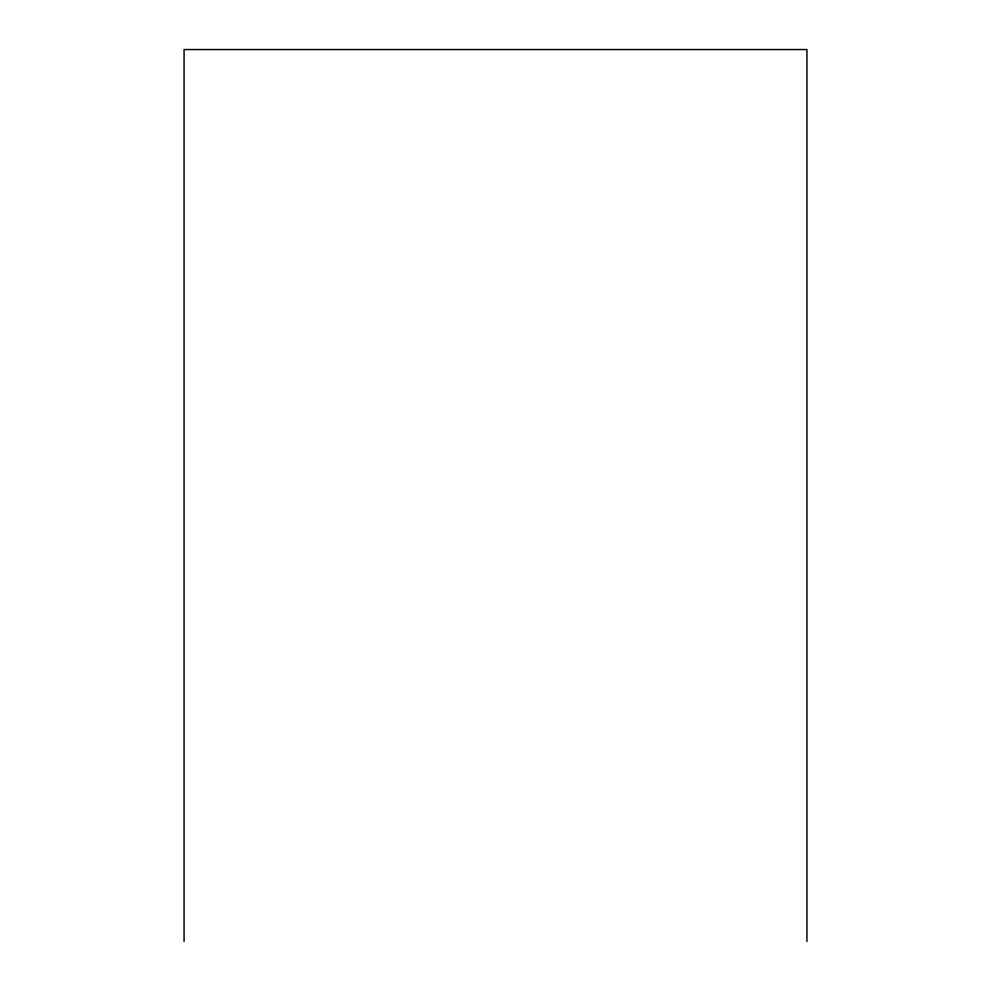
<?xml version="1.0" encoding="UTF-8"?>
<svg xmlns="http://www.w3.org/2000/svg" width="991" height="991" viewBox="0 0 991 991"><rect width="100%" height="100%" fill="white"/><g stroke="black" fill="none" stroke-linecap="round" stroke-linejoin="round"><path stroke-width="1.49" d="M806.934 941.45L806.934 49.55L184.066 49.55L184.066 941.45"/></g></svg>
